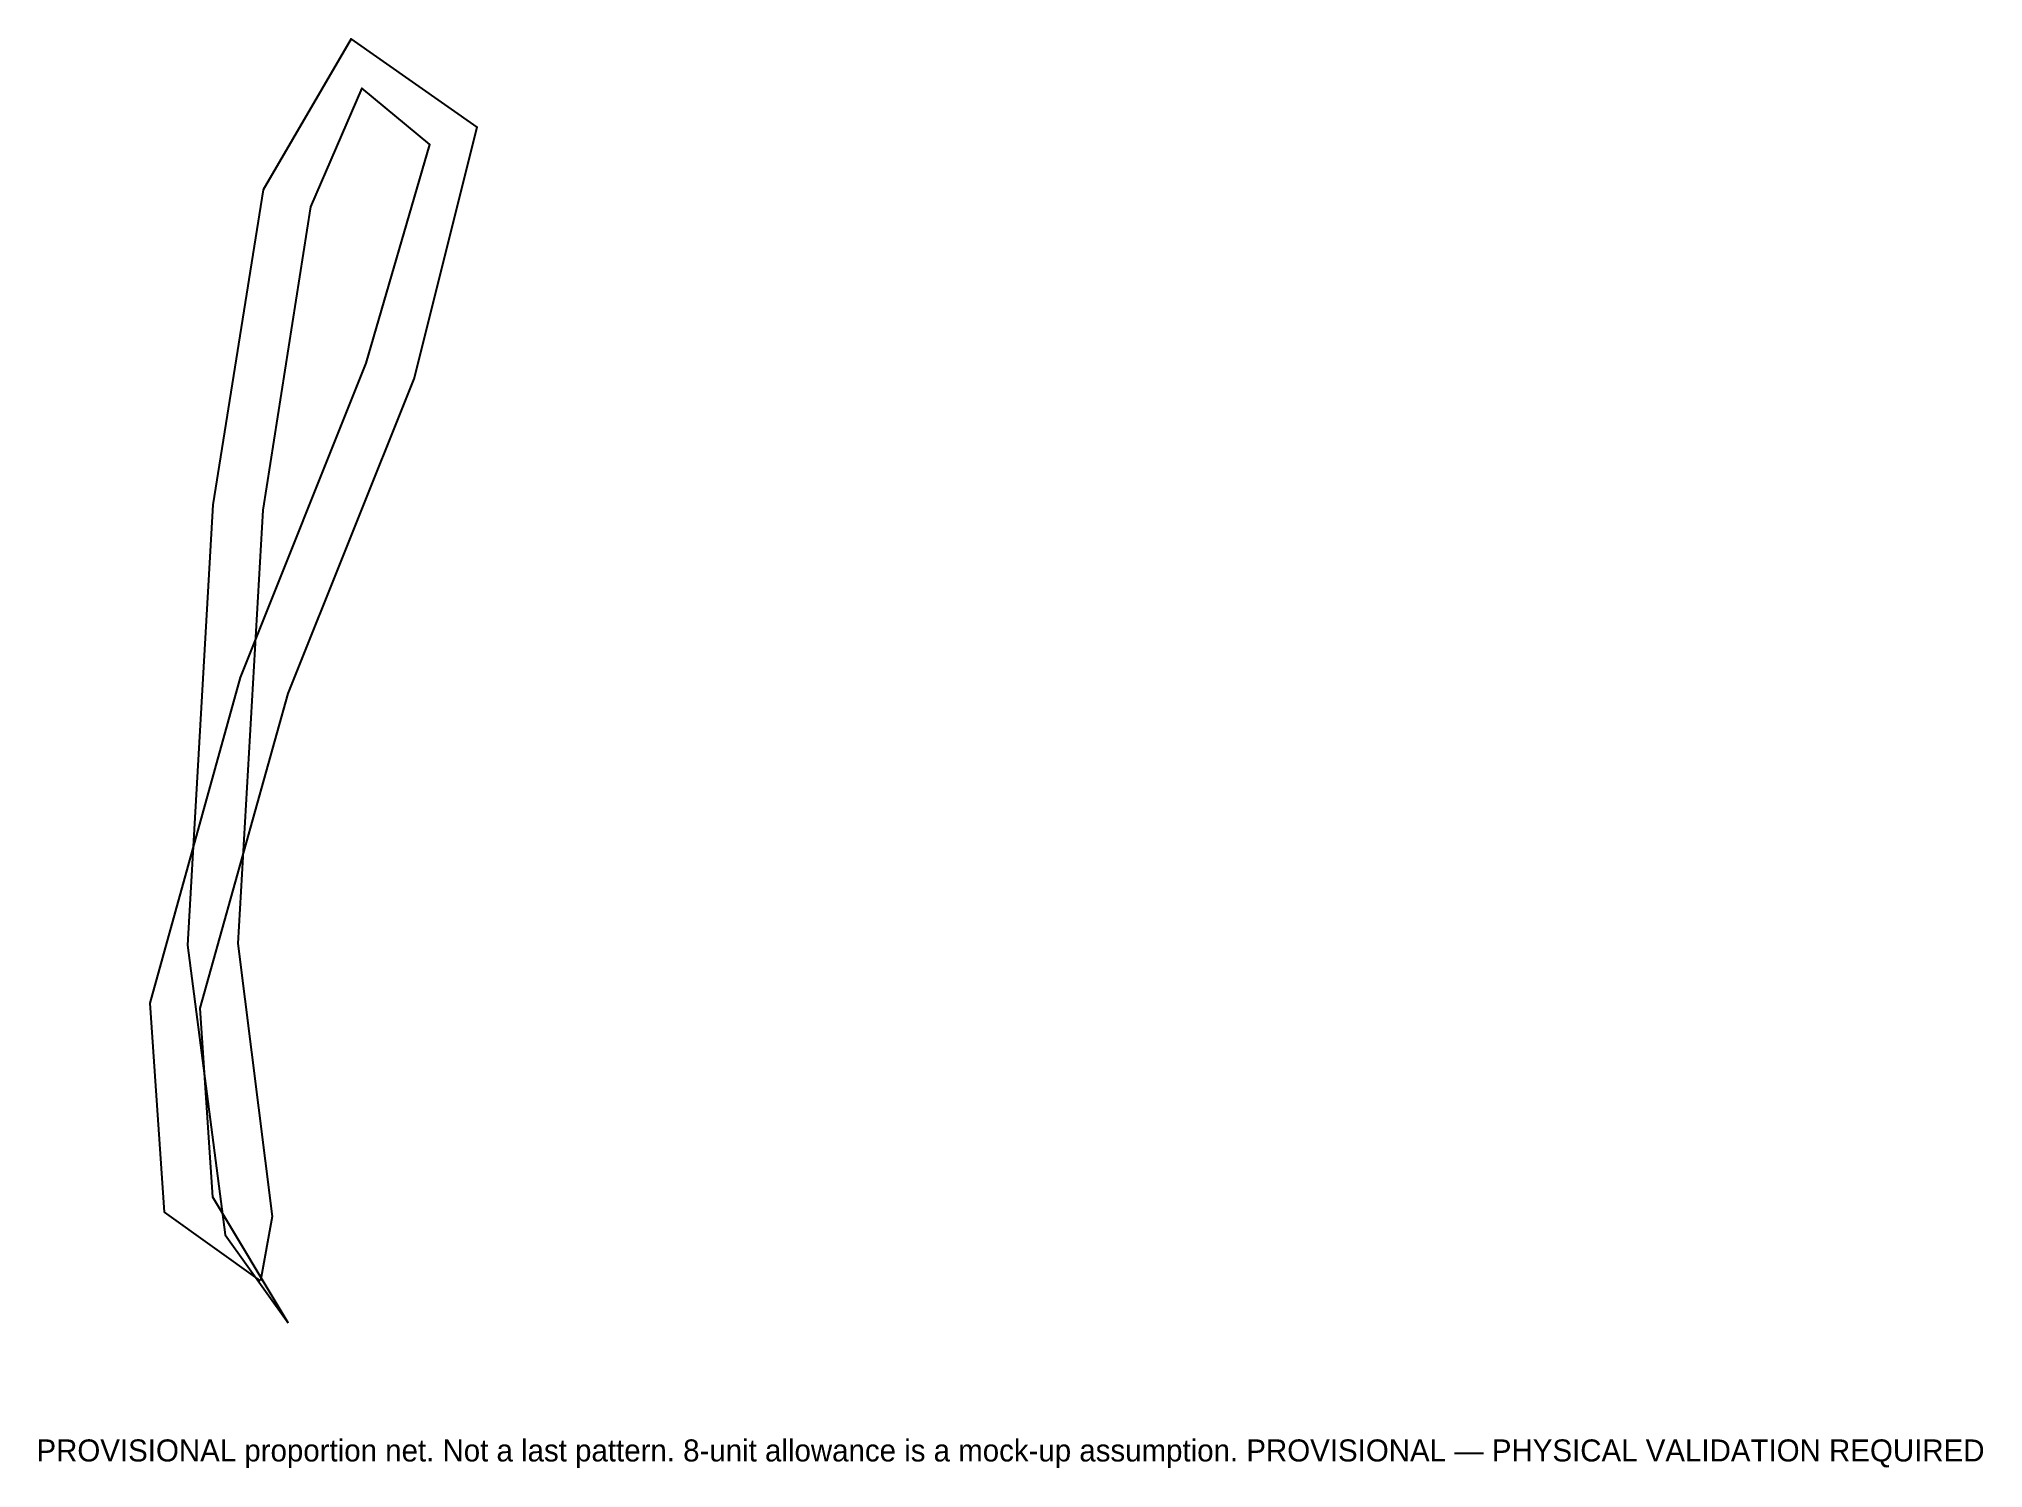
# Model space of a CAD drawing. Header units: millimetres. Extents: x 0 to 309, y -13 to 214.
import ezdxf

# ---------------------------------------------------------------- set-up
doc = ezdxf.new("R2010")
doc.units = ezdxf.units.MM

msp = doc.modelspace()

# ---------------------------------------------------------------- linework, layer by layer
at = {"layer": 'ALLOWANCE_ASSUMPTION'}
msp.add_lwpolyline([(35.614, 16.69), (20.366, 27.609), (18.043, 60.824), (32.423, 112.568), (52.388, 162.461), (62.506, 197.2), (51.715, 206.186), (43.533, 187.307), (35.954, 139.139), (31.995, 70.29), (37.444, 26.93)], close=True, dxfattribs=at)
at = {"layer": 'NET'}
msp.add_lwpolyline([(40, 10), (28, 30), (26, 60), (40, 110), (60, 160), (70, 200), (50, 214), (36, 190), (28, 140), (24, 70), (30, 24)], close=True, dxfattribs=at)

# ---------------------------------------------------------------- texts
at = {"layer": 'NOTE'}
msp.add_text('PROVISIONAL proportion net. Not a last pattern. 8-unit allowance is a mock-up assumption. PROVISIONAL — PHYSICAL VALIDATION REQUIRED', height=3.5, dxfattribs=at).set_placement((0, -12))

doc.saveas('drawing.dxf')
